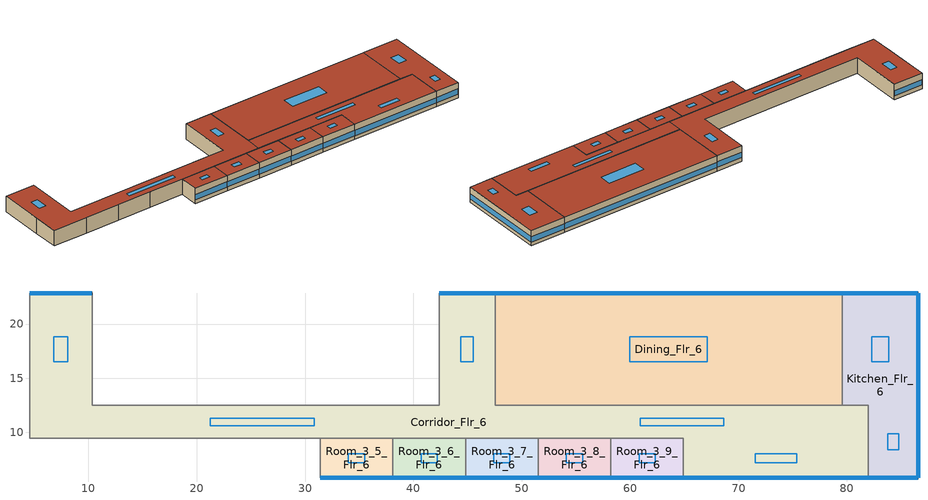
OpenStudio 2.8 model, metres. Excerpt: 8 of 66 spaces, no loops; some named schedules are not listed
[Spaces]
Corridor_Flr_6
 floor adiabatic (BTAP-Int-Wall): 47.55,22.86 47.55,12.5 81.99,12.5 81.99,5.79 64.92,5.79 64.92,9.45 4.57,9.45 4.57,22.86 10.36,22.86 10.36,12.5 42.37,12.5 42.37,22.86 z16.15
 wall outside: 64.92,5.79 81.99,5.79 / 47.55,22.86 42.37,22.86 / 10.36,22.86 4.57,22.86 z16.15:19.2
 wall to Room_1_Flr_6: 4.57,14.33 4.57,9.45 z16.15:19.2
 wall to Kitchen_Flr_6: 81.99,5.79 81.99,12.5 79.55,12.5 z16.15:19.2
 wall to Banquet_Flr_6: 42.37,22.86 42.37,12.5 10.36,12.5 10.36,22.86 z16.15:19.2
 wall to Dining_Flr_6: 79.55,12.5 47.55,12.5 47.55,22.86 z16.15:19.2
 wall to Room_3_1_Flr_6: 4.57,9.45 11.28,9.45 z16.15:19.2
 wall to Room_3_9_Flr_6: 58.22,9.45 64.92,9.45 64.92,5.79 z16.15:19.2
 wall to Room_2_Flr_6: 4.57,22.86 4.57,14.33 z16.15:19.2
 wall to Room_3_4_Flr_6: 24.69,9.45 31.4,9.45 z16.15:19.2
 wall to Room_3_2_Flr_6: 11.28,9.45 17.98,9.45 z16.15:19.2
 wall to Room_3_3_Flr_6: 17.98,9.45 24.69,9.45 z16.15:19.2
 wall to Room_3_8_Flr_6: 51.51,9.45 58.22,9.45 z16.15:19.2
 wall to Room_3_5_Flr_6: 31.4,9.45 38.1,9.45 z16.15:19.2
 wall to Room_3_6_Flr_6: 38.1,9.45 44.81,9.45 z16.15:19.2
 wall to Room_3_7_Flr_6: 44.81,9.45 51.51,9.45 z16.15:19.2
 window: 64.95,5.79 81.97,5.79 z16.91:17.93; 10.34,22.86 4.6,22.86 / 47.52,22.86 42.39,22.86 z16.91:17.94
 roof outside: 81.99,5.79 81.99,12.5 47.55,12.5 47.55,9.45 64.92,9.45 64.92,5.79 z19.2; 47.55,9.45 47.55,22.86 42.37,22.86 42.37,12.5 10.36,12.5 10.36,22.86 4.57,22.86 4.57,9.45 z19.2
 skylight: 30.87,11.31 21.26,11.31 21.26,10.63 30.87,10.63 z19.2; 45.54,18.84 44.38,18.84 44.38,16.52 45.54,16.52 z19.2; 8.11,18.84 6.82,18.84 6.82,16.52 8.11,16.52 z19.2; 75.36,8.03 71.55,8.03 71.55,7.21 75.36,7.21 z19.2; 68.62,11.31 60.92,11.31 60.92,10.63 68.62,10.63 z19.2
Dining_Flr_6
 floor adiabatic (BTAP-Int-Wall): 79.55,22.86 79.55,12.5 47.55,12.5 47.55,22.86 z16.15
 wall outside: 79.55,22.86 47.55,22.86 z16.15:19.2
 wall to Kitchen_Flr_6: 79.55,12.5 79.55,22.86 z16.15:19.2
 window: 79.53,22.86 47.57,22.86 z16.91:17.93
 roof outside: 79.55,12.5 79.55,22.86 47.55,22.86 47.55,12.5 z19.2
 skylight: 67.13,16.52 67.13,18.84 59.97,18.84 59.97,16.52 z19.2
Kitchen_Flr_6
 floor adiabatic (BTAP-Int-Wall): 86.56,22.86 86.56,5.79 81.99,5.79 81.99,12.5 79.55,12.5 79.55,22.86 z16.15
 wall outside: 81.99,5.79 86.56,5.79 86.56,22.86 79.55,22.86 z16.15:19.2
 window: 82.02,5.79 86.54,5.79 / 86.54,22.86 79.58,22.86 z16.91:17.94; 86.56,5.82 86.56,22.83 z16.91:17.93
 roof outside: 86.56,5.79 86.56,22.86 79.55,22.86 79.55,12.5 81.99,12.5 81.99,5.79 z19.2
 skylight: 84.79,9.89 83.77,9.89 83.77,8.39 84.79,8.39 z19.2; 83.84,18.84 82.27,18.84 82.27,16.52 83.84,16.52 z19.2
Room_3_5_Flr_6
 floor adiabatic (BTAP-Int-Wall): 38.1,9.45 38.1,5.79 31.4,5.79 31.4,9.45 z16.15
 wall outside: 31.4,5.79 38.1,5.79 z16.15:19.2
 wall to Room_3_4_Flr_6: 31.4,9.45 31.4,5.79 z16.15:19.2
 wall to Room_3_6_Flr_6: 38.1,5.79 38.1,9.45 z16.15:19.2
 window: 31.42,5.79 38.08,5.79 z16.91:17.94
 roof outside: 38.1,5.79 38.1,9.45 31.4,9.45 31.4,5.79 z19.2
 skylight: 35.5,7.21 35.5,8.03 34,8.03 34,7.21 z19.2
Room_3_6_Flr_6
 floor adiabatic (BTAP-Int-Wall): 44.81,9.45 44.81,5.79 38.1,5.79 38.1,9.45 z16.15
 wall outside: 38.1,5.79 44.81,5.79 z16.15:19.2
 wall to Room_3_7_Flr_6: 44.81,5.79 44.81,9.45 z16.15:19.2
 window: 38.13,5.79 44.78,5.79 z16.91:17.94
 roof outside: 44.81,5.79 44.81,9.45 38.1,9.45 38.1,5.79 z19.2
 skylight: 42.2,7.21 42.2,8.03 40.71,8.03 40.71,7.21 z19.2
Room_3_7_Flr_6
 floor adiabatic (BTAP-Int-Wall): 51.51,9.45 51.51,5.79 44.81,5.79 44.81,9.45 z16.15
 wall outside: 44.81,5.79 51.51,5.79 z16.15:19.2
 wall to Room_3_8_Flr_6: 51.51,5.79 51.51,9.45 z16.15:19.2
 window: 44.83,5.79 51.49,5.79 z16.91:17.94
 roof outside: 51.51,5.79 51.51,9.45 44.81,9.45 44.81,5.79 z19.2
 skylight: 48.91,7.21 48.91,8.03 47.41,8.03 47.41,7.21 z19.2
Room_3_8_Flr_6
 floor adiabatic (BTAP-Int-Wall): 58.22,9.45 58.22,5.79 51.51,5.79 51.51,9.45 z16.15
 wall outside: 51.51,5.79 58.22,5.79 z16.15:19.2
 wall to Room_3_9_Flr_6: 58.22,5.79 58.22,9.45 z16.15:19.2
 window: 51.54,5.79 58.19,5.79 z16.91:17.94
 roof outside: 58.22,5.79 58.22,9.45 51.51,9.45 51.51,5.79 z19.2
 skylight: 55.62,7.21 55.62,8.03 54.12,8.03 54.12,7.21 z19.2
Room_3_9_Flr_6
 floor adiabatic (BTAP-Int-Wall): 64.92,9.45 64.92,5.79 58.22,5.79 58.22,9.45 z16.15
 wall outside: 58.22,5.79 64.92,5.79 z16.15:19.2
 window: 58.25,5.79 64.9,5.79 z16.91:17.94
 roof outside: 64.92,5.79 64.92,9.45 58.22,9.45 58.22,5.79 z19.2
 skylight: 62.32,7.21 62.32,8.03 60.82,8.03 60.82,7.21 z19.2
[Site]
Calgary Intl AP_AB_CAN: Latitude {deg}=51.114; Longitude {deg}=-114.02; Time Zone {hr}=-7; Elevation {m}=1084.1; Terrain=City
[Building]
LargeHotel-CAN_AB_Calgary.Intl.AP.718770_CWEC2016.epw: North Axis {deg}=0; Default Construction Set=BTAP-Mass at hdd = 5000.0; Standards Number of Stories=7; Standards Number of Above Ground Stories=6; Standards Building Type=NECB2015_LargeHotel
[Site:WaterMainsTemperature]
Calculation Method=Correlation; Annual Average Outdoor Air Temperature {C}=5; Maximum Difference In Monthly Average Outdoor Air Temperatures {deltaC}=23.3
[Site:GroundTemperature:BuildingSurface]
19.527, 19.502, 19.536, 19.598, 20.002, 21.64, 22.225, 22.375, 21.449, 20.121, 19.802, 19.633
[SizingPeriod:DesignDay] Barometric Pressure {Pa}=88961; Sky Clearness=0; Rain Indicator=0; Snow Indicator=0; Day of Month=21; Daylight Saving Time Indicator=0; Humidity Indicating Type=Wetbulb; Dry-Bulb Temperature Range Modifier Type=DefaultMultipliers
Name | Maximum Dry-Bulb Temperature {C} | Daily Dry-Bulb Temperature Range {deltaC} | Humidity Indicating Conditions at Maximum Dry-Bulb | Wind Speed {m/s} | Wind Direction {deg} | Month | Day Type | Solar Model Indicator | ASHRAE Taub | ASHRAE Taud
Calgary Intl AP Ann Clg .4% Condns DB=>MWB | 28.5 | 12.1 | 16.1 | 4.5 | 160 | 7 | SummerDesignDay | ASHRAETau | 0.339 | 2.421
Calgary Intl AP Ann Htg 99.6% Condns DB | -28.5 | 0 | -28.5 | 2.9 | 200 | 1 | WinterDesignDay | ASHRAEClearSky
[Material:NoMass] Roughness=Smooth; Thermal Absorptance=0.9; Solar Absorptance=0.7
Name | Thermal Resistance {m2-K/W} | Visible Absorptance
Typical Carpet Pad | 0.21648 | 0.8
Typical Insulation 1 | 5.91238 | 0.7
Typical Insulation 2 | 4.49096 | 0.7
Typical Insulation 3 | 6.17282 | 0.7
Typical Carpet Pad 2 | 1.25503 | 0.8
Typical Carpet Pad 3 | 3.45515 | 0.8
Typical Insulation 4 | 0.454528 | 0.7
Typical Insulation 5 | 0.454545 | 0.7
[Material]
Name | Roughness | Thickness {m} | Conductivity {W/m-K} | Density {kg/m3} | Specific Heat {J/kg-K} | Thermal Absorptance | Solar Absorptance | Visible Absorptance
100mm Normalweight concrete floor | MediumSmooth | 0.1016 | 2.31 | 2322 | 832
G01 13mm gypsum board | Smooth | 0.0127 | 0.16 | 800 | 1090 | 0.9 | 0.7 | 0.5
G05 25mm wood | MediumSmooth | 0.0254 | 0.15 | 608 | 1630 | 0.9 | 0.5 | 0.5
4 in. Normalweight Concrete Floor | MediumRough | 0.1016 | 2.31 | 2322 | 832 | 0.9 | 0.7 | 0.7
1IN Stucco | Smooth | 0.0253 | 0.6918 | 1858 | 837 | 0.9 | 0.7 | 0.92
8IN CONCRETE HW RefBldg | Rough | 0.2032 | 1.311 | 2240 | 836.8 | 0.9 | 0.7 | 0.7
1/2IN Gypsum | Smooth | 0.0127 | 0.16 | 784.9 | 830 | 0.9 | 0.4 | 0.4
Metal Roof Surface; F08 Metal surface | Smooth | 0.0008 | 45.28 | 7824 | 500 | 0.9 | 0.7 | 0.7
6 in. Normalweight Concrete Floor | MediumRough | 0.1524 | 2.31 | 2322 | 832 | 0.9 | 0.7 | 0.7
[Construction]
BTAP-Int-Floor: 100mm Normalweight concrete floor, Typical Carpet Pad
BTAP-Int-Wall: G01 13mm gypsum board, G01 13mm gypsum board
BTAP-Int-Ceiling: Typical Carpet Pad, 100mm Normalweight concrete floor
BTAP-Ext-DaylightDiffuser: SimpleGlazing
BTAP-Int-Door: G05 25mm wood
BTAP-Ext-Floor-Mass:U-0.162: Typical Insulation 1, 4 in. Normalweight Concrete Floor, Typical Carpet Pad
BTAP-Ext-Wall-Mass:U-0.21: 1IN Stucco, 8IN CONCRETE HW RefBldg, Typical Insulation 2, 1/2IN Gypsum
BTAP-Ext-Roof-Metal:U-0.162: Metal Roof Surface, Typical Insulation 3
BTAP-Grnd-Floor-Mass:U-0.757: 6 in. Normalweight Concrete Floor, Typical Carpet Pad 2
BTAP-Grnd-Roof-Mass:U-0.284: 6 in. Normalweight Concrete Floor, Typical Carpet Pad 3
BTAP-Ext-Door:U-2.2: F08 Metal surface, Typical Insulation 4
BTAP-Ext-OverHeadDoor:U-2.2: Typical Insulation 5
[DefaultConstructionSet]
BTAP-Mass at hdd = 5000.0: Default Exterior Surface Constructions=BTAP-Mass at hdd = 5000.0; Default Interior Surface Constructions=Default Surface Constructions 2; Default Ground Contact Surface Constructions=BTAP-Mass at hdd = 5000.0 1; Default Exterior SubSurface Constructions=BTAP-Mass at hdd = 5000.0; Default Interior SubSurface Constructions=Default Sub Surface Constructions 2; Interior Partition Construction=BTAP-Int-Door
[DefaultSurfaceConstructions]
Name | Floor Construction | Wall Construction | Roof Ceiling Construction
Default Surface Constructions 2 | BTAP-Int-Floor | BTAP-Int-Wall | BTAP-Int-Ceiling
BTAP-Mass at hdd = 5000.0 | BTAP-Ext-Floor-Mass:U-0.162 | BTAP-Ext-Wall-Mass:U-0.21 | BTAP-Ext-Roof-Metal:U-0.162
BTAP-Mass at hdd = 5000.0 1 | BTAP-Grnd-Floor-Mass:U-0.757 | BTAP-Grnd-Roof-Mass:U-0.284 | BTAP-Grnd-Roof-Mass:U-0.284
[DefaultSubSurfaceConstructions] Fixed Window Construction=BTAP-Ext-DaylightDiffuser; Operable Window Construction=BTAP-Ext-DaylightDiffuser
Name | Door Construction | Glass Door Construction | Overhead Door Construction | Skylight Construction | Tubular Daylight Dome Construction | Tubular Daylight Diffuser Construction
Default Sub Surface Constructions 2 | BTAP-Int-Door
BTAP-Mass at hdd = 5000.0 | BTAP-Ext-Door:U-2.2 | BTAP-Ext-DaylightDiffuser | BTAP-Ext-OverHeadDoor:U-2.2 | BTAP-Ext-DaylightDiffuser | BTAP-Ext-DaylightDiffuser | BTAP-Ext-DaylightDiffuser
[WindowMaterial:SimpleGlazingSystem]
SimpleGlazing: U-Factor {W/m2-K}=2.2; Solar Heat Gain Coefficient=0.6; Visible Transmittance=0.21
[Space] Building Story=Building Story 4
Name | Space Type | Thermal Zone | Part of Total Floor Area
Kitchen_Flr_6 | Space Function Food preparation area | ALL_ST=Food preparation area_FL=Building Story 4_SCH=B | Yes
Corridor_Flr_6 | Space Function Corridor/Transition area other-sch-F | WILD_ST=Corridor/Transition area other-sch-E_FL=Building Story 4_SCH=F | Yes
Dining_Flr_6 | Space Function Dining area - other | ALL_ST=Dining area - other_FL=Building Story 4_SCH=B | Yes
Room_3_5_Flr_6 | Space Function Guest room | DU_BT=Space Function_ST=Guest room_FL=Building Story 4_SCHF 4
Room_3_6_Flr_6 | Space Function Guest room | DU_BT=Space Function_ST=Guest room_FL=Building Story 4_SCHF 8
Room_3_7_Flr_6 | Space Function Guest room | DU_BT=Space Function_ST=Guest room_FL=Building Story 4_SCHF 5
Room_3_8_Flr_6 | Space Function Guest room | DU_BT=Space Function_ST=Guest room_FL=Building Story 4_SCHF 1
Room_3_9_Flr_6 | Space Function Guest room | DU_BT=Space Function_ST=Guest room_FL=Building Story 4_SCHF
[BuildingStory]
Building Story 4: Nominal Z Coordinate {m}=16.152
[SpaceType] Standards Building Type=Space Function
Name | Default Schedule Set | Design Specification Outdoor Air Object | Standards Space Type
Space Function Dining area - other | Space Function Dining area - other Schedule Set | Space Function Dining area - other Ventilation | Dining area - other
Space Function Food preparation area | Space Function Food preparation area Schedule Set | Space Function Food preparation area Ventilation | Food preparation area
Space Function Guest room | Space Function Guest room Schedule Set | Space Function Guest room Ventilation | Guest room
Space Function Corridor/Transition area other-sch-F | Space Function Corridor/Transition area other-sch-F Schedule Set | Space Function Corridor/Transition area other-sch-F Ventilation | Corridor/Transition area other-sch-F
[People:Definition] Number of People Calculation Method=People/Area; Fraction Radiant=0.3
Name | People per Space Floor Area {person/m2}
Space Function Dining area - other People Definition | 0.100036
Space Function Food preparation area People Definition | 0.0500182
Space Function Guest room People Definition | 0.0400145
Space Function Corridor/Transition area other-sch-F People Definition | 0.0100036
[People] Work Efficiency Schedule=Work Efficiency Schedule; Clothing Insulation Schedule=Clothing Schedule; Air Velocity Schedule=Air Velocity Schedule; Multiplier=1
Name | People Definition | Space or SpaceType
Space Function Dining area - other People | Space Function Dining area - other People Definition | Space Function Dining area - other
Space Function Food preparation area People | Space Function Food preparation area People Definition | Space Function Food preparation area
Space Function Guest room People | Space Function Guest room People Definition | Space Function Guest room
Space Function Corridor/Transition area other-sch-F People | Space Function Corridor/Transition area other-sch-F People Definition | Space Function Corridor/Transition area other-sch-F
[Lights:Definition] Design Level Calculation Method=Watts/Area; Fraction Radiant=0.5; Fraction Visible=0.2
Name | Watts per Space Floor Area {W/m2}
Space Function Dining area - other Lights Definition | 7.00254
Space Function Food preparation area Lights Definition | 13.1048
Space Function Guest room Lights Definition | 5.10185
Space Function Corridor/Transition area other-sch-F Lights Definition | 7.10258
[Lights] Fraction Replaceable=1
Name | Lights Definition | Space or SpaceType
Space Function Dining area - other Lights | Space Function Dining area - other Lights Definition | Space Function Dining area - other
Space Function Food preparation area Lights | Space Function Food preparation area Lights Definition | Space Function Food preparation area
Space Function Guest room Lights | Space Function Guest room Lights Definition | Space Function Guest room
Space Function Corridor/Transition area other-sch-F Lights | Space Function Corridor/Transition area other-sch-F Lights Definition | Space Function Corridor/Transition area other-sch-F
[DesignSpecification:OutdoorAir] Outdoor Air Method=Sum; Outdoor Air Flow per Person {m3/s-person}=0; Outdoor Air Flow Rate {m3/s}=0; Outdoor Air Flow Air Changes per Hour {1/hr}=0
Name | Outdoor Air Flow per Floor Area {m3/s-m2}
Space Function Dining area - other Ventilation | 0.0035814
Space Function Food preparation area Ventilation | 0.0013716
Space Function Guest room Ventilation | 0.0005588
Space Function Corridor/Transition area other-sch-F Ventilation | 0.0003048
[DefaultScheduleSet] People Activity Level Schedule=NECB-Activity; Infiltration Schedule=Always On
Name | Number of People Schedule | Lighting Schedule | Electric Equipment Schedule
Space Function Dining area - other Schedule Set | NECB-B-Occupancy | NECB-B-Lighting | NECB-B-Electric-Equipment
Space Function Food preparation area Schedule Set | NECB-B-Occupancy | NECB-B-Occupancy-NECB-B-Lighting-0.0-0.0-0.67-Light Ruleset | NECB-B-Electric-Equipment
Space Function Guest room Schedule Set; Space Function Corridor/Transition area other-sch-F Schedule Set | NECB-F-Occupancy | NECB-F-Lighting | NECB-F-Electric-Equipment
[ThermostatSetpoint:DualSetpoint]
Name | Heating Setpoint Temperature Schedule | Cooling Setpoint Temperature Schedule
Space Function Guest room Thermostat 107; Space Function Guest room Thermostat 108; Space Function Guest room Thermostat 111; Space Function Guest room Thermostat 114; Space Function Guest room Thermostat 143; Space Function Corridor/Transition area other-sch-F Thermostat 1 | NECB-F-Thermostat Setpoint-Heating | NECB-F-Thermostat Setpoint-Cooling
Space Function Dining area - other Thermostat 5; Space Function Food preparation area Thermostat 3 | NECB-B-Thermostat Setpoint-Heating | NECB-B-Thermostat Setpoint-Cooling
[ElectricEquipment:Definition] Design Level Calculation Method=Watts/Area; Fraction Radiant=0.5
Name | Watts per Space Floor Area {W/m2}
Space Function Dining area - other Elec Equip Definition | 1.00036
Space Function Food preparation area Elec Equip Definition | 10.0036
Space Function Guest room Elec Equip Definition | 2.50091
[ElectricEquipment]
Name | Electric Equipment Definition | Space or SpaceType
Space Function Dining area - other Elec Equip | Space Function Dining area - other Elec Equip Definition | Space Function Dining area - other
Space Function Food preparation area Elec Equip | Space Function Food preparation area Elec Equip Definition | Space Function Food preparation area
Space Function Guest room Elec Equip | Space Function Guest room Elec Equip Definition | Space Function Guest room
[SpaceInfiltration:DesignFlowRate] Design Flow Rate Calculation Method=Flow/ExteriorArea
Name | Space or SpaceType | Schedule | Flow per Exterior Surface Area {m3/s-m2} | Constant Term Coefficient | Temperature Term Coefficient | Velocity Term Coefficient | Velocity Squared Term Coefficient
Corridor_Flr_6 Infiltration | Corridor_Flr_6 | Always On Discrete | 0.00025 | 0 | 0 | 0.224 | 0
Dining_Flr_6 Infiltration | Dining_Flr_6 | Always On Discrete | 0.00025 | 0 | 0 | 0.224 | 0
Kitchen_Flr_6 Infiltration | Kitchen_Flr_6 | Always On Discrete | 0.00025 | 0 | 0 | 0.224 | 0
Room_3_5_Flr_6 Infiltration | Room_3_5_Flr_6 | Always On Discrete | 0.00025 | 0 | 0 | 0.224 | 0
Room_3_6_Flr_6 Infiltration | Room_3_6_Flr_6 | Always On Discrete | 0.00025 | 0 | 0 | 0.224 | 0
Room_3_7_Flr_6 Infiltration | Room_3_7_Flr_6 | Always On Discrete | 0.00025 | 0 | 0 | 0.224 | 0
Room_3_8_Flr_6 Infiltration | Room_3_8_Flr_6 | Always On Discrete | 0.00025 | 0 | 0 | 0.224 | 0
Room_3_9_Flr_6 Infiltration | Room_3_9_Flr_6 | Always On Discrete | 0.00025 | 0 | 0 | 0.224 | 0
Space Function Corridor/Transition area other-sch-F Infiltration | Space Function Corridor/Transition area other-sch-F |  | 0.000250063
[ThermalZone] Use Ideal Air Loads=No
Name | Thermostat
DU_BT=Space Function_ST=Guest room_FL=Building Story 4_SCHF | Space Function Guest room Thermostat 107
DU_BT=Space Function_ST=Guest room_FL=Building Story 4_SCHF 1 | Space Function Guest room Thermostat 108
DU_BT=Space Function_ST=Guest room_FL=Building Story 4_SCHF 4 | Space Function Guest room Thermostat 111
DU_BT=Space Function_ST=Guest room_FL=Building Story 4_SCHF 5 | Space Function Guest room Thermostat 114
DU_BT=Space Function_ST=Guest room_FL=Building Story 4_SCHF 8 | Space Function Guest room Thermostat 143
ALL_ST=Dining area - other_FL=Building Story 4_SCH=B | Space Function Dining area - other Thermostat 5
ALL_ST=Food preparation area_FL=Building Story 4_SCH=B | Space Function Food preparation area Thermostat 3
WILD_ST=Corridor/Transition area other-sch-E_FL=Building Story 4_SCH=F | Space Function Corridor/Transition area other-sch-F Thermostat 1
[Schedule:Ruleset]
Clothing Schedule: Default Day Schedule=Clothing Schedule Default Winter Clothes
Air Velocity Schedule: Default Day Schedule=Air Velocity Schedule Default
Work Efficiency Schedule: Default Day Schedule=Work Efficiency Schedule Default
NECB-Activity: Default Day Schedule=NECB-Activity Default; Summer Design Day Schedule=NECB-Activity Summer Design Day; Winter Design Day Schedule=NECB-Activity Winter Design Day
Always On: Default Day Schedule=Always On Default
NECB-B-Occupancy: Default Day Schedule=NECB-B-Occupancy Default
NECB-B-Lighting: Default Day Schedule=NECB-B-Lighting Default
NECB-B-Electric-Equipment: Default Day Schedule=NECB-B-Electric-Equipment Default
NECB-B-Thermostat Setpoint-Heating: Default Day Schedule=NECB-B-Thermostat Setpoint-Heating Default
NECB-B-Thermostat Setpoint-Cooling: Default Day Schedule=NECB-B-Thermostat Setpoint-Cooling Default
NECB-B-Occupancy-NECB-B-Lighting-0.0-0.0-0.67-Light Ruleset: Default Day Schedule=NECB-B-Occupancy-NECB-B-Lighting-0.0-0.0-0.67-Light Default
NECB-F-Occupancy: Default Day Schedule=NECB-F-Occupancy Default
NECB-F-Lighting: Default Day Schedule=NECB-F-Lighting Default
NECB-F-Electric-Equipment: Default Day Schedule=NECB-F-Electric-Equipment Default
NECB-F-Thermostat Setpoint-Heating: Default Day Schedule=NECB-F-Thermostat Setpoint-Heating Default
NECB-F-Thermostat Setpoint-Cooling: Default Day Schedule=NECB-F-Thermostat Setpoint-Cooling Default
[Schedule:Day]
NECB-Activity Default; NECB-Activity Winter Design Day; NECB-Activity Summer Design Day: 24, 0, 130
NECB-B-Occupancy Default: 1, 0, 0.3, 2, 0, 0.1, 9, 0, 0, 10, 0, 0.1, 11, 0, 0.2, 12, 0, 0.5, 13, 0, 0.9, 14, 0, 0.8, 15, 0, 0.5, 17, 0, 0.2, 18, 0, 0.3, 19, 0, 0.6, 22, 0, 0.9, 23, 0, 0.6, 24, 0, 0.4
NECB-B-Thermostat Setpoint-Heating Default: 2, 0, 22, 8, 0, 18, 9, 0, 20, 24, 0, 22
NECB-B-Thermostat Setpoint-Cooling Default: 1, 0, 24, 8, 0, 35, 24, 0, 24
NECB-B-Occupancy-NECB-B-Lighting-0.0-0.0-0.67-Light Default: 1, 0, 0.9, 2, 0, 0.5, 9, 0, 0.1, 10, 0, 0.5, 11, 0, 0.7, 24, 0, 0.9
NECB-F-Thermostat Setpoint-Heating Default: 1, 0, 22, 7, 0, 18, 8, 0, 20, 24, 0, 22
NECB-F-Thermostat Setpoint-Cooling Default: 24, 0, 24
[Schedule:Rule] Date Specification Type=DateRange; Start Month=1; Start Day=1; End Month=12; End Day=31
Name | Schedule Ruleset | Rule Order | Day Schedule | Apply Monday | Apply Tuesday | Apply Wednesday | Apply Thursday | Apply Friday | Apply Saturday | Apply Sunday
Schedule Rule 17 | NECB-B-Occupancy | 2 | NECB-B-Occupancy Default|Wkdy Day | Yes | Yes | Yes | Yes | Yes
Schedule Rule 18 | NECB-B-Occupancy | 1 | NECB-B-Occupancy Sat Day |  |  |  |  |  | Yes
Schedule Rule 19 | NECB-B-Occupancy | 0 | NECB-B-Occupancy Sun|Hol Day |  |  |  |  |  |  | Yes
Schedule Rule 26 | NECB-B-Thermostat Setpoint-Heating | 2 | NECB-B-Thermostat Setpoint-Heating Default|Wkdy Day | Yes | Yes | Yes | Yes | Yes
Schedule Rule 27 | NECB-B-Thermostat Setpoint-Heating | 1 | NECB-B-Thermostat Setpoint-Heating Sat Day |  |  |  |  |  | Yes
Schedule Rule 28 | NECB-B-Thermostat Setpoint-Heating | 0 | NECB-B-Thermostat Setpoint-Heating Sun|Hol Day |  |  |  |  |  |  | Yes
Schedule Rule 29 | NECB-B-Thermostat Setpoint-Cooling | 2 | NECB-B-Thermostat Setpoint-Cooling Default|Wkdy Day | Yes | Yes | Yes | Yes | Yes
Schedule Rule 30 | NECB-B-Thermostat Setpoint-Cooling | 1 | NECB-B-Thermostat Setpoint-Cooling Sat Day |  |  |  |  |  | Yes
Schedule Rule 31 | NECB-B-Thermostat Setpoint-Cooling | 0 | NECB-B-Thermostat Setpoint-Cooling Sun|Hol Day |  |  |  |  |  |  | Yes
Schedule Rule 32 | NECB-B-Occupancy-NECB-B-Lighting-0.0-0.0-0.67-Light Ruleset | 2 | NECB-B-Occupancy-NECB-B-Lighting-0.0-0.0-0.67-Default|Wkdy-Light Day | Yes | Yes | Yes | Yes | Yes
Schedule Rule 33 | NECB-B-Occupancy-NECB-B-Lighting-0.0-0.0-0.67-Light Ruleset | 1 | NECB-B-Occupancy-NECB-B-Lighting-0.0-0.0-0.67-Sat-Light Day |  |  |  |  |  | Yes
Schedule Rule 44 | NECB-F-Thermostat Setpoint-Heating | 2 | NECB-F-Thermostat Setpoint-Heating Default|Wkdy Day | Yes | Yes | Yes | Yes | Yes
Schedule Rule 45 | NECB-F-Thermostat Setpoint-Heating | 1 | NECB-F-Thermostat Setpoint-Heating Sat Day |  |  |  |  |  | Yes
Schedule Rule 46 | NECB-F-Thermostat Setpoint-Heating | 0 | NECB-F-Thermostat Setpoint-Heating Sun|Hol Day |  |  |  |  |  |  | Yes
Schedule Rule 47 | NECB-F-Thermostat Setpoint-Cooling | 2 | NECB-F-Thermostat Setpoint-Cooling Default|Wkdy Day | Yes | Yes | Yes | Yes | Yes
Schedule Rule 48 | NECB-F-Thermostat Setpoint-Cooling | 1 | NECB-F-Thermostat Setpoint-Cooling Sat Day |  |  |  |  |  | Yes
Schedule Rule 49 | NECB-F-Thermostat Setpoint-Cooling | 0 | NECB-F-Thermostat Setpoint-Cooling Sun|Hol Day |  |  |  |  |  |  | Yes
[Schedule:Constant]
Always On Discrete: Value=1
